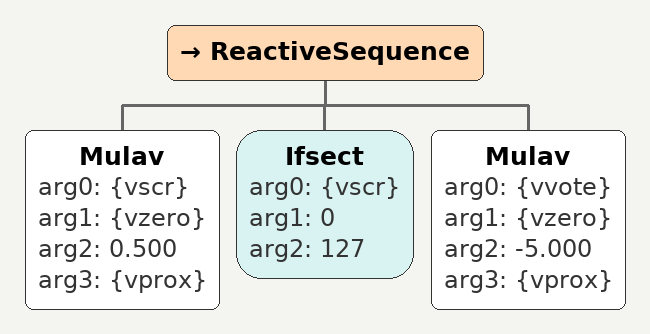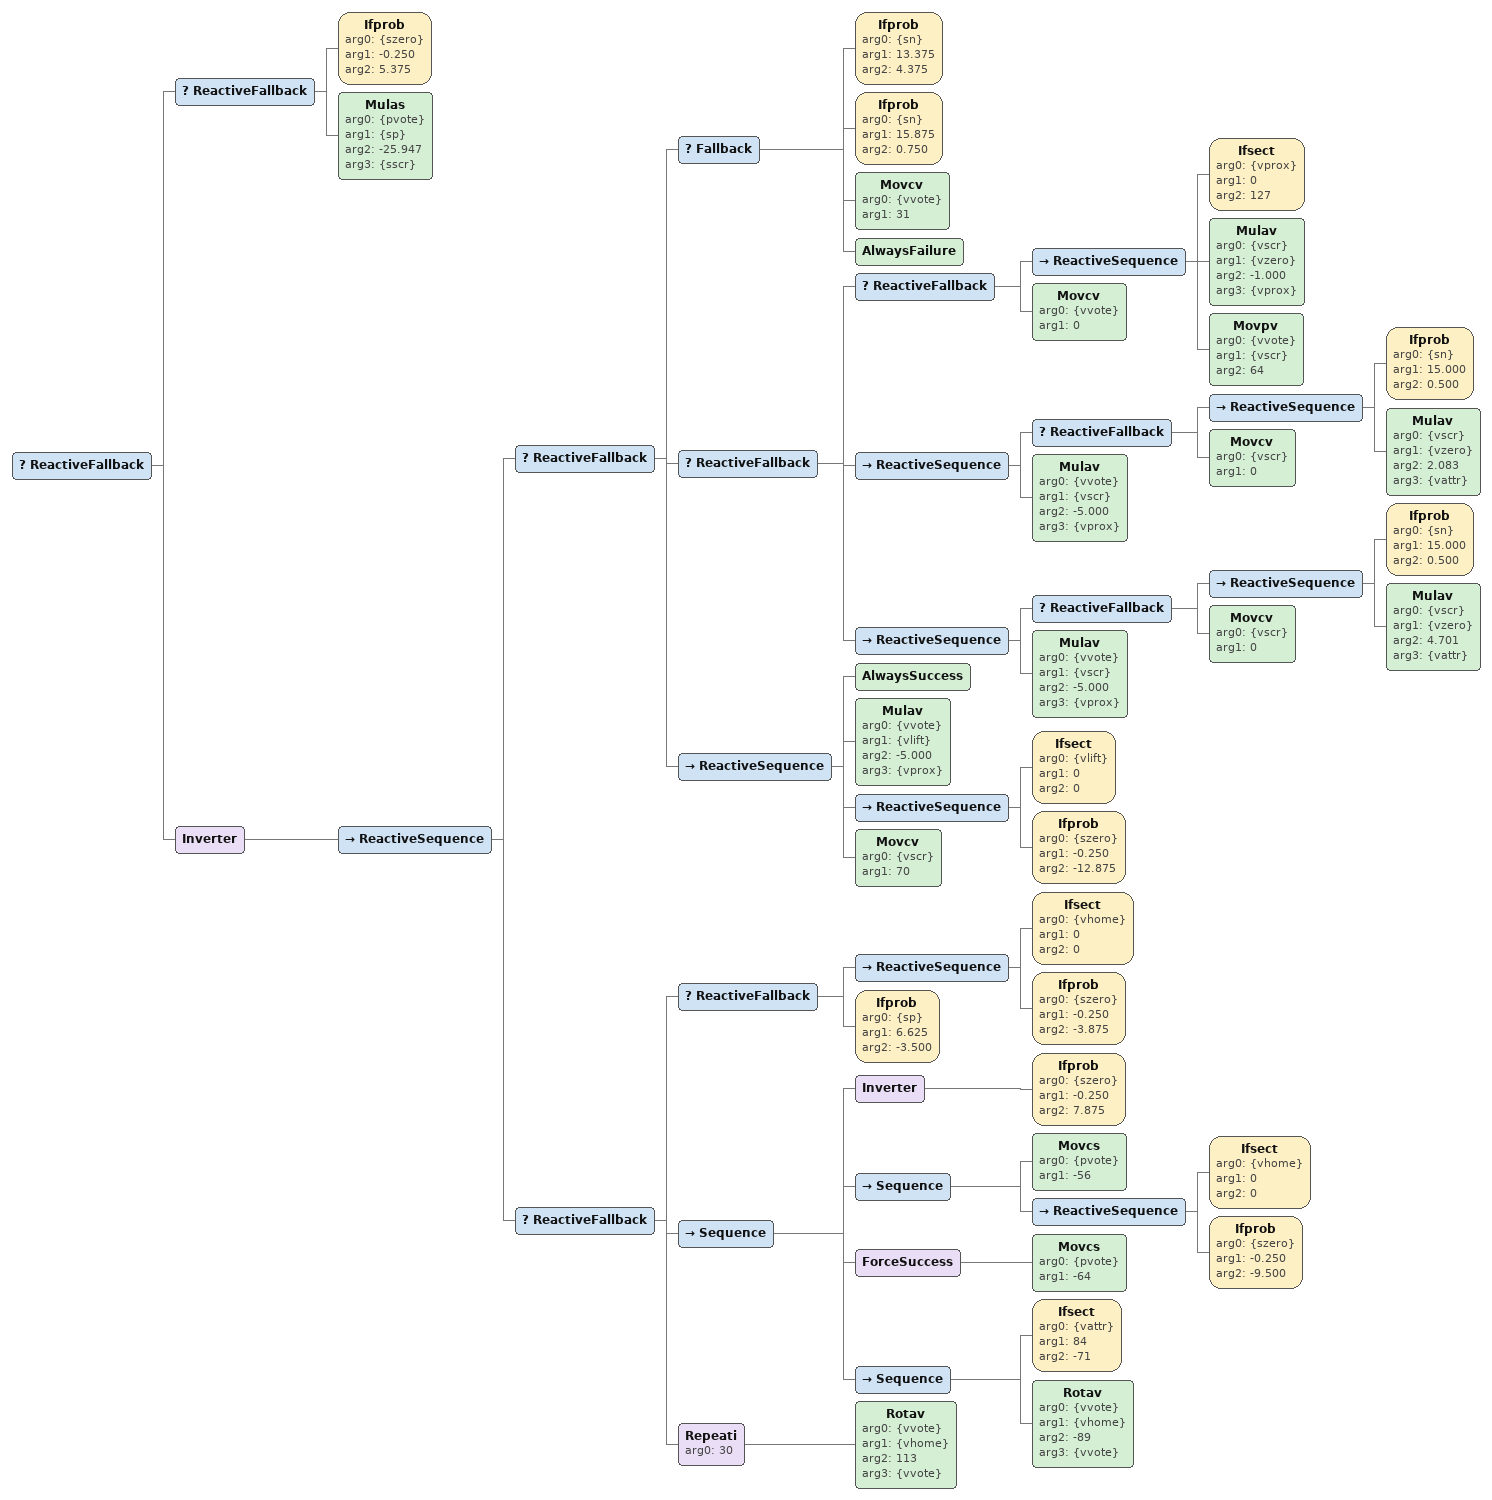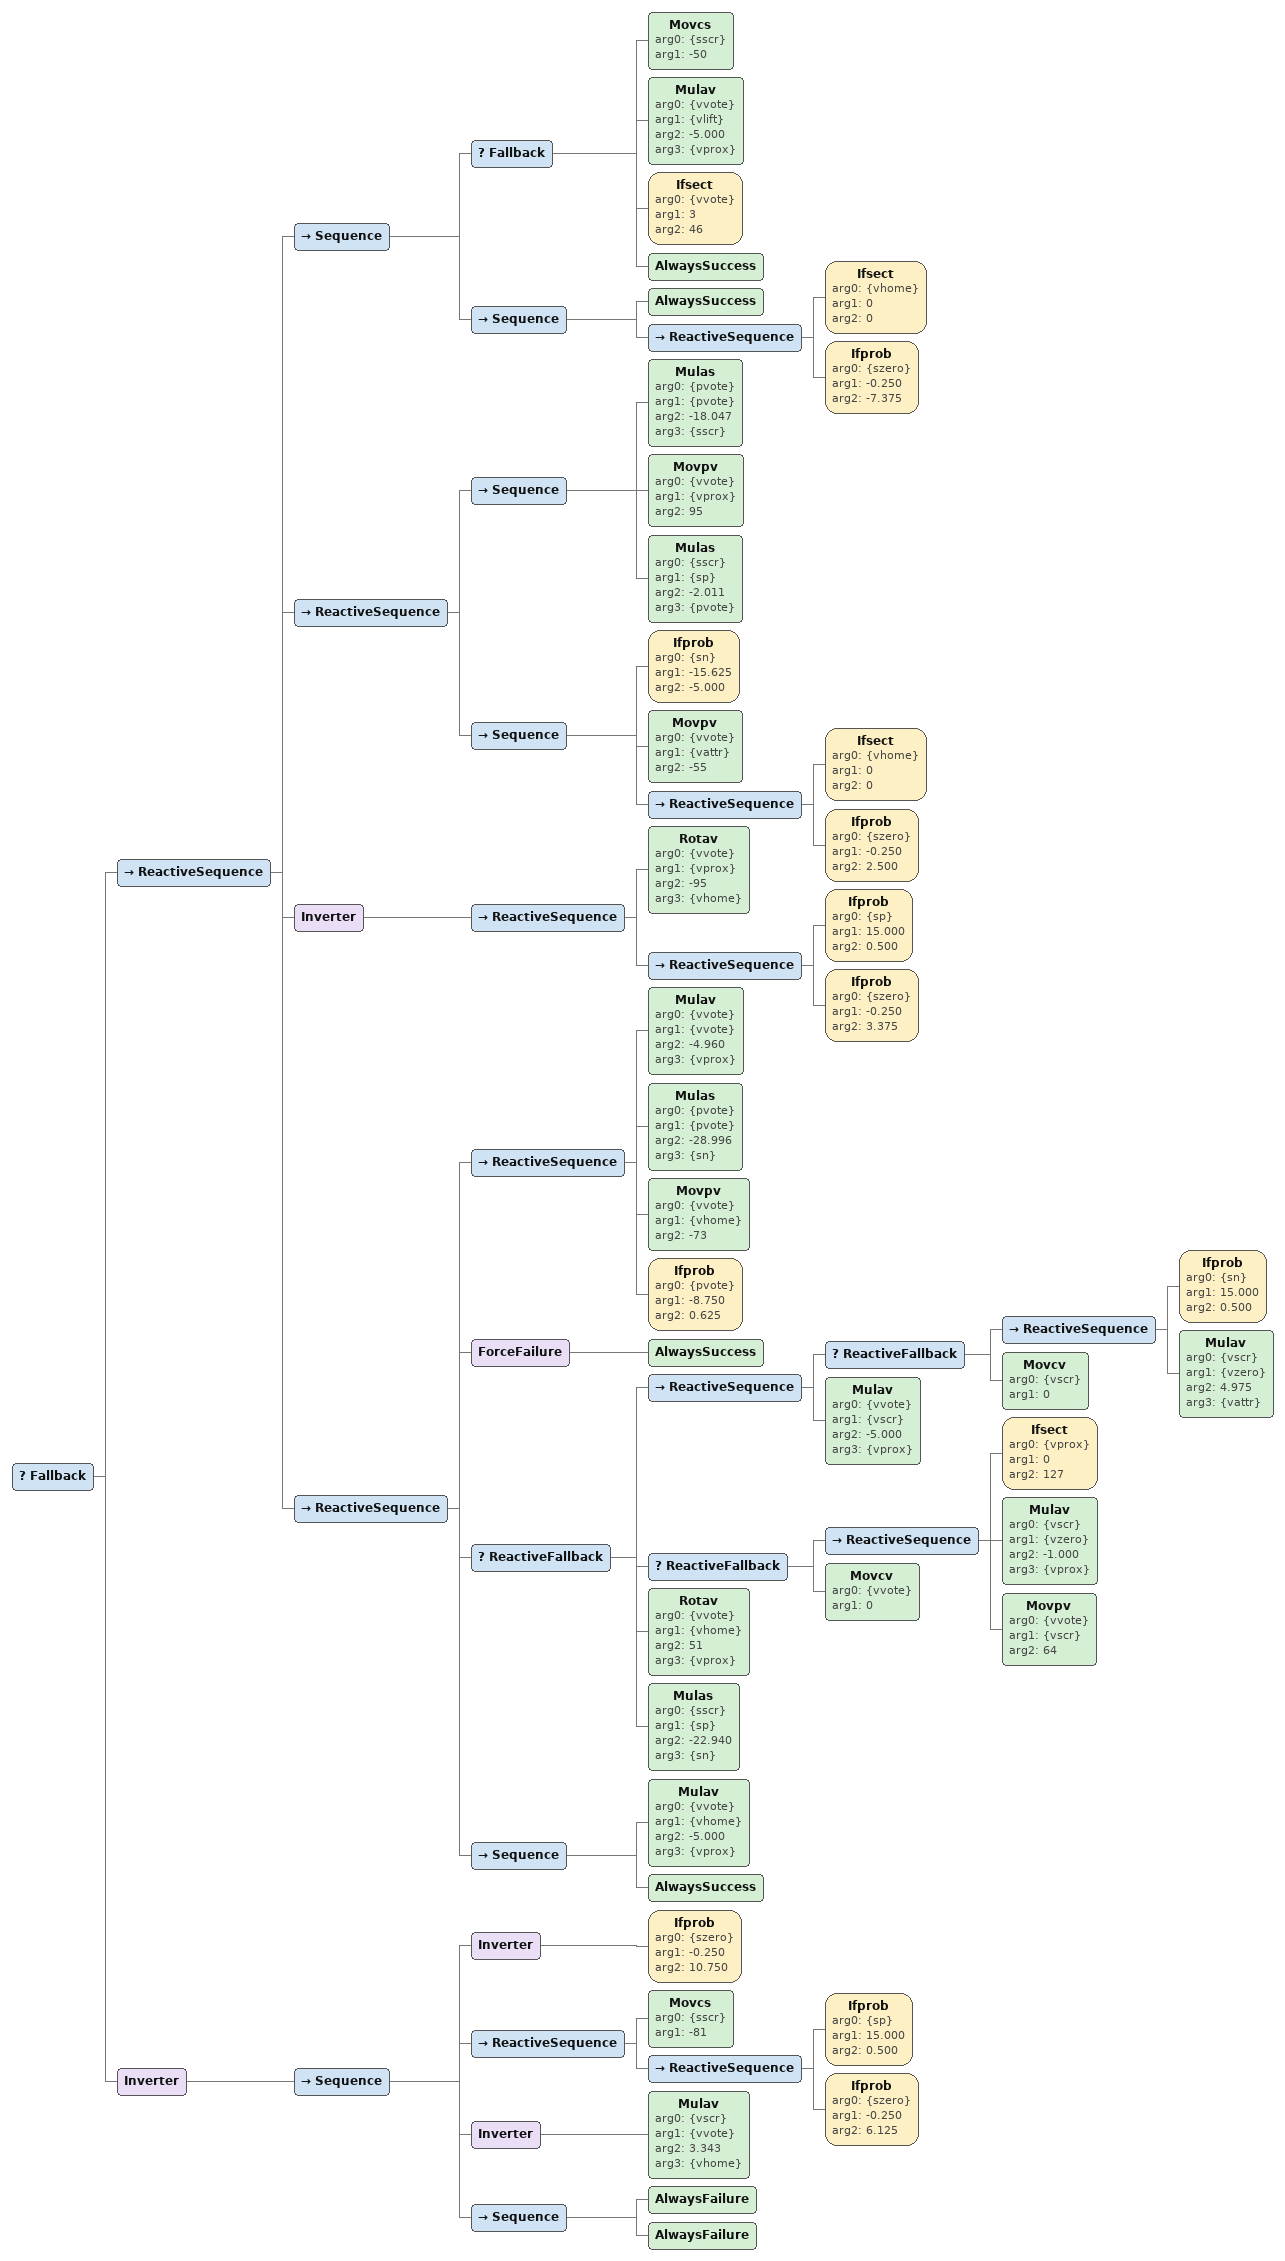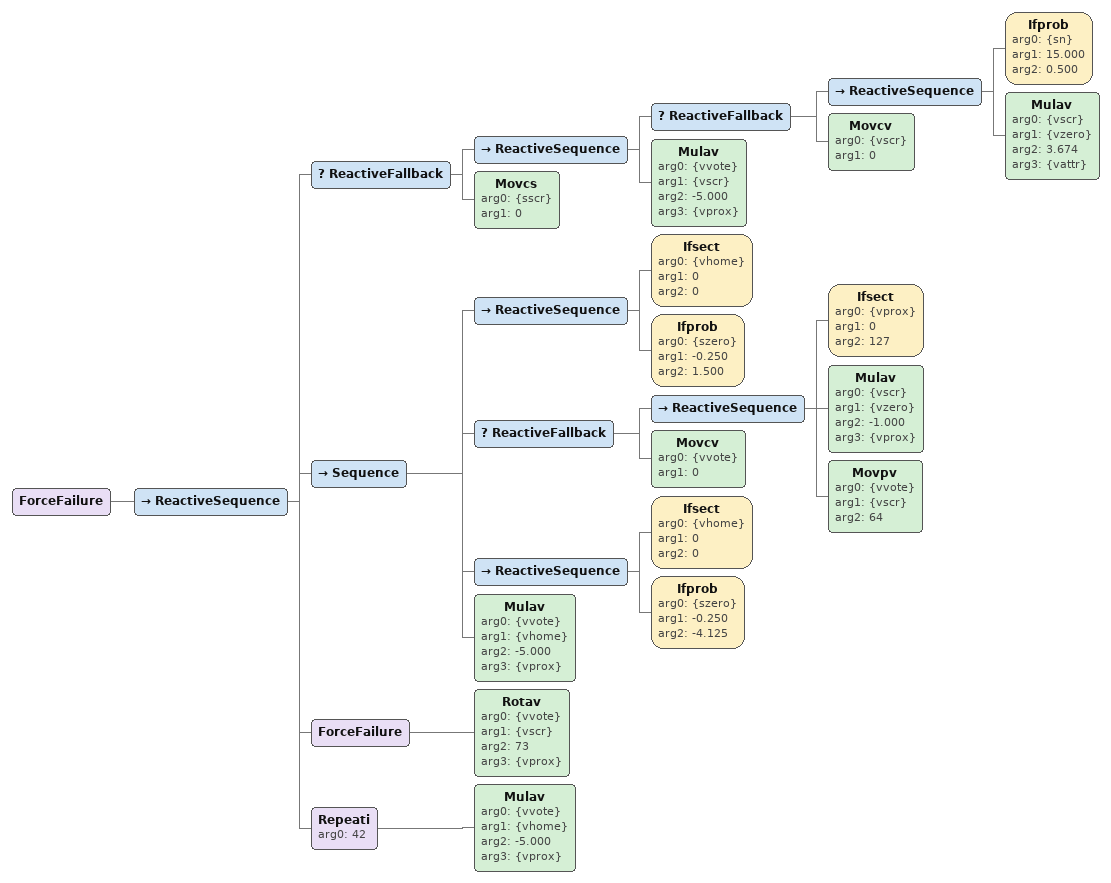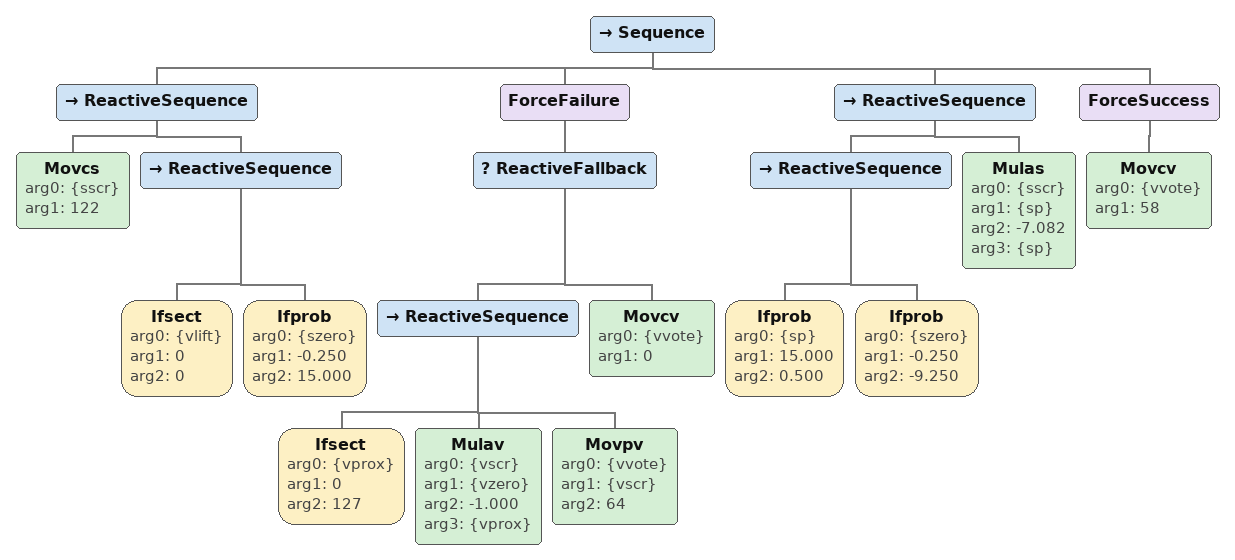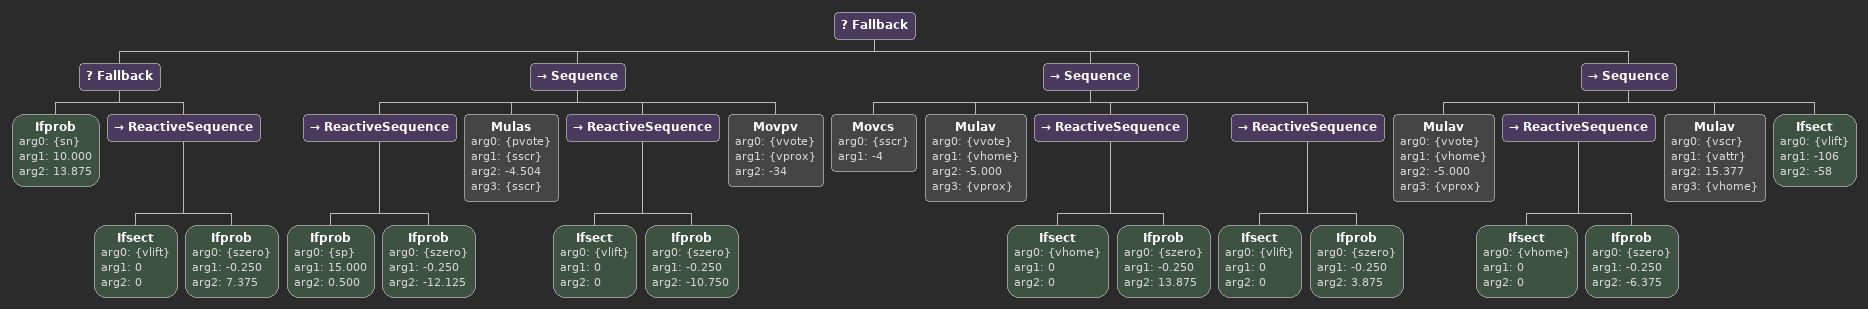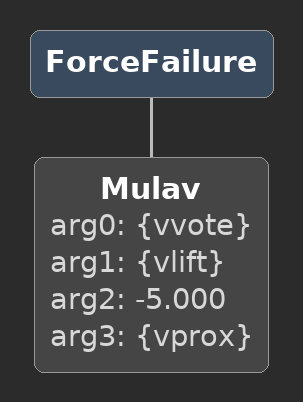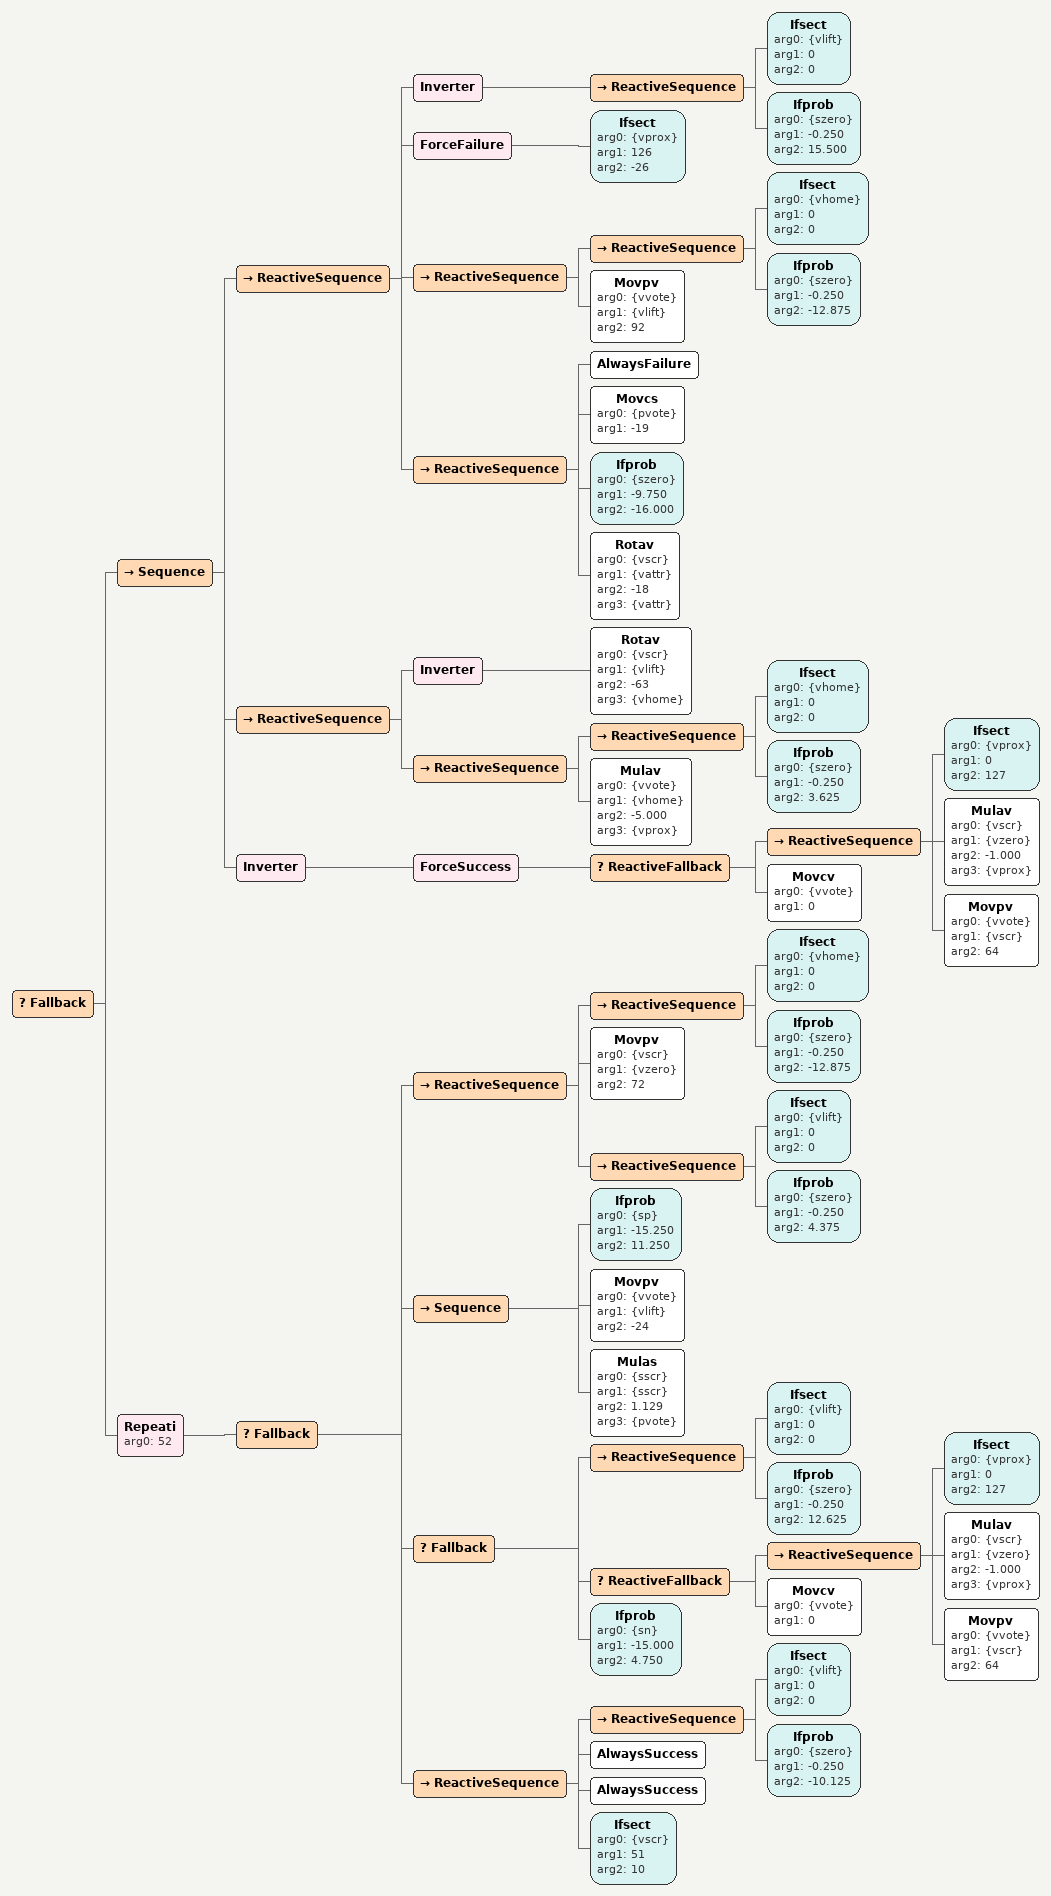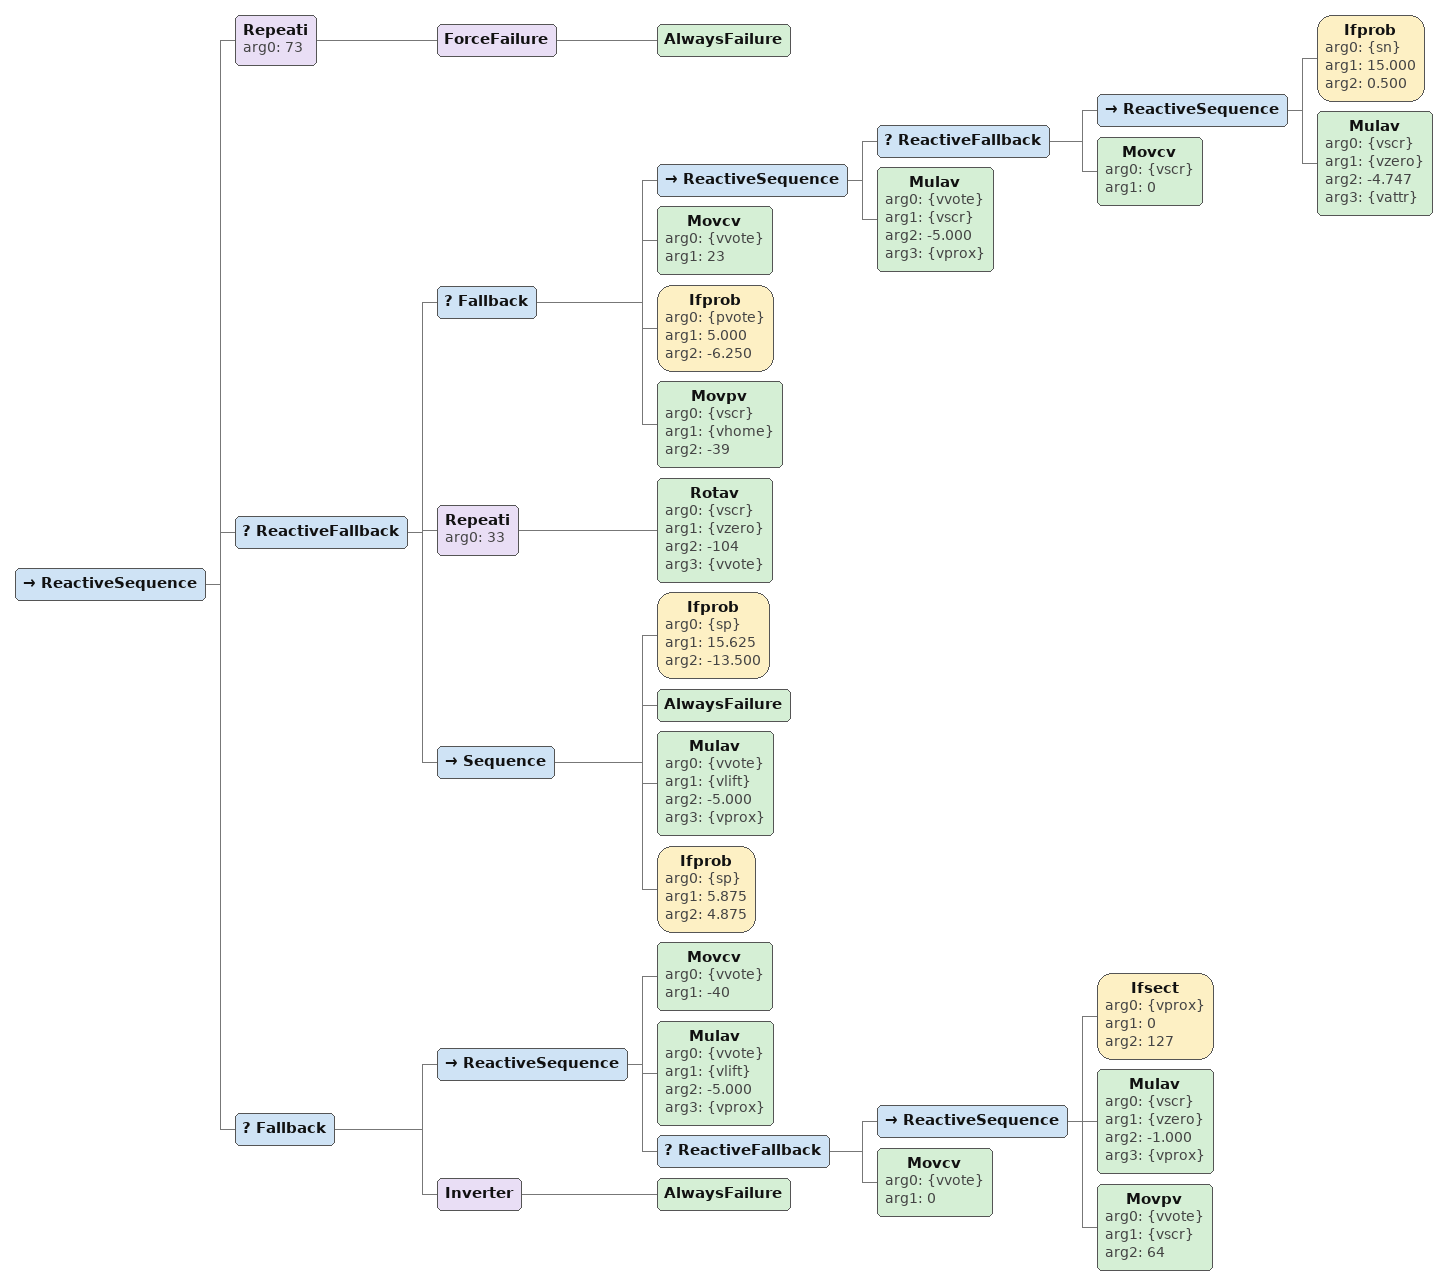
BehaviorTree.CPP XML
<ReactiveSequence>
	<Mulav arg0="{vscr}" arg1="{vzero}" arg2="0.500" arg3="{vprox}"/>
	<Ifsect arg0="{vscr}" arg1="0" arg2="127"/>
	<Mulav arg0="{vvote}" arg1="{vzero}" arg2="-5.000" arg3="{vprox}"/>
</ReactiveSequence>

<ReactiveFallback>
<ReactiveFallback>

	<!-- FIXEDPROB -->
	<Ifprob arg0="{szero}" arg1="-0.250" arg2="5.375"/>
	<Mulas arg0="{pvote}" arg1="{sp}" arg2="-25.947" arg3="{sscr}"/>
</ReactiveFallback>
<Inverter>
<ReactiveSequence>
<ReactiveFallback>
<Fallback>

	<!-- NEIGHBOUR -->
	<Ifprob arg0="{sn}" arg1="13.375" arg2="4.375"/>

	<!-- NEIGHBOUR -->
	<Ifprob arg0="{sn}" arg1="15.875" arg2="0.750"/>
	<Movcv arg0="{vvote}" arg1="31"/>
<AlwaysFailure/>
</Fallback>
<ReactiveFallback>

	<!-- EXPLORATION -->
	<ReactiveFallback>
		<ReactiveSequence>
			<Ifsect arg0="{vprox}" arg1="0" arg2="127"/>
			<Mulav arg0="{vscr}" arg1="{vzero}" arg2="-1.000" arg3="{vprox}"/>
			<Movpv arg0="{vvote}" arg1="{vscr}" arg2="64"/>
		</ReactiveSequence>
		<Movcv arg0="{vvote}" arg1="0"/>
	</ReactiveFallback>

	<!-- ATTRACTION -->
	<ReactiveSequence>
		<ReactiveFallback>
			<ReactiveSequence>
				<Ifprob arg0="{sn}" arg1="15.000" arg2="0.500"/>
				<Mulav arg0="{vscr}" arg1="{vzero}" arg2="2.083" arg3="{vattr}"/>
			</ReactiveSequence>
			<Movcv arg0="{vscr}" arg1="0"/>
		</ReactiveFallback>
		<Mulav arg0="{vvote}" arg1="{vscr}" arg2="-5.000" arg3="{vprox}"/>
	</ReactiveSequence>

	<!-- ATTRACTION -->
	<ReactiveSequence>
		<ReactiveFallback>
			<ReactiveSequence>
				<Ifprob arg0="{sn}" arg1="15.000" arg2="0.500"/>
				<Mulav arg0="{vscr}" arg1="{vzero}" arg2="4.701" arg3="{vattr}"/>
			</ReactiveSequence>
			<Movcv arg0="{vscr}" arg1="0"/>
		</ReactiveFallback>
		<Mulav arg0="{vvote}" arg1="{vscr}" arg2="-5.000" arg3="{vprox}"/>
	</ReactiveSequence>
	</ReactiveFallback>
<ReactiveSequence>
<AlwaysSuccess/>

	<!-- POSITION -->
	<Mulav arg0="{vvote}" arg1="{vlift}" arg2="-5.000" arg3="{vprox}"/>

	<!-- LIFTPOINT -->
	<ReactiveSequence>
		<Ifsect arg0="{vlift}" arg1="0" arg2="0"/>
		<Ifprob arg0="{szero}" arg1="-0.250" arg2="-12.875"/>
	</ReactiveSequence>
	<Movcv arg0="{vscr}" arg1="70"/>
</ReactiveSequence>
</ReactiveFallback>
<ReactiveFallback>
<ReactiveFallback>

	<!-- NEST -->
	<ReactiveSequence>
		<Ifsect arg0="{vhome}" arg1="0" arg2="0"/>
		<Ifprob arg0="{szero}" arg1="-0.250" arg2="-3.875"/>
	</ReactiveSequence>
	<Ifprob arg0="{sp}" arg1="6.625" arg2="-3.500"/>
</ReactiveFallback>
<Sequence>
<Inverter>

	<!-- FIXEDPROB -->
	<Ifprob arg0="{szero}" arg1="-0.250" arg2="7.875"/>
	</Inverter>
<Sequence>
<Movcs arg0="{pvote}" arg1="-56"/>

	<!-- NEST -->
	<ReactiveSequence>
		<Ifsect arg0="{vhome}" arg1="0" arg2="0"/>
		<Ifprob arg0="{szero}" arg1="-0.250" arg2="-9.500"/>
	</ReactiveSequence>
	</Sequence>
<ForceSuccess>
<Movcs arg0="{pvote}" arg1="-64"/>
</ForceSuccess>
<Sequence>
<Ifsect arg0="{vattr}" arg1="84" arg2="-71"/>
<Rotav arg0="{vvote}" arg1="{vhome}" arg2="-89" arg3="{vvote}"/>
</Sequence>
</Sequence>
<Repeati arg0="30">
<Rotav arg0="{vvote}" arg1="{vhome}" arg2="113" arg3="{vvote}"/>
</Repeati>
</ReactiveFallback>
</ReactiveSequence>
</Inverter>
</ReactiveFallback>

<Fallback>
<ReactiveSequence>
<Sequence>
<Fallback>
<Movcs arg0="{sscr}" arg1="-50"/>

	<!-- POSITION -->
	<Mulav arg0="{vvote}" arg1="{vlift}" arg2="-5.000" arg3="{vprox}"/>
	<Ifsect arg0="{vvote}" arg1="3" arg2="46"/>
<AlwaysSuccess/>
</Fallback>
<Sequence>
<AlwaysSuccess/>

	<!-- NEST -->
	<ReactiveSequence>
		<Ifsect arg0="{vhome}" arg1="0" arg2="0"/>
		<Ifprob arg0="{szero}" arg1="-0.250" arg2="-7.375"/>
	</ReactiveSequence>
	</Sequence>
</Sequence>
<ReactiveSequence>
<Sequence>
<Mulas arg0="{pvote}" arg1="{pvote}" arg2="-18.047" arg3="{sscr}"/>
<Movpv arg0="{vvote}" arg1="{vprox}" arg2="95"/>
<Mulas arg0="{sscr}" arg1="{sp}" arg2="-2.011" arg3="{pvote}"/>
</Sequence>
<Sequence>
<Ifprob arg0="{sn}" arg1="-15.625" arg2="-5.000"/>
<Movpv arg0="{vvote}" arg1="{vattr}" arg2="-55"/>

	<!-- NEST -->
	<ReactiveSequence>
		<Ifsect arg0="{vhome}" arg1="0" arg2="0"/>
		<Ifprob arg0="{szero}" arg1="-0.250" arg2="2.500"/>
	</ReactiveSequence>
	</Sequence>
</ReactiveSequence>
<Inverter>
<ReactiveSequence>
<Rotav arg0="{vvote}" arg1="{vprox}" arg2="-95" arg3="{vhome}"/>

	<!-- PORTER -->
	<ReactiveSequence>
		<Ifprob arg0="{sp}" arg1="15.000" arg2="0.500"/>
		<Ifprob arg0="{szero}" arg1="-0.250" arg2="3.375"/>
	</ReactiveSequence>
	</ReactiveSequence>
</Inverter>
<ReactiveSequence>
<ReactiveSequence>
<Mulav arg0="{vvote}" arg1="{vvote}" arg2="-4.960" arg3="{vprox}"/>
<Mulas arg0="{pvote}" arg1="{pvote}" arg2="-28.996" arg3="{sn}"/>
<Movpv arg0="{vvote}" arg1="{vhome}" arg2="-73"/>
<Ifprob arg0="{pvote}" arg1="-8.750" arg2="0.625"/>
</ReactiveSequence>
<ForceFailure>
<AlwaysSuccess/>
</ForceFailure>
<ReactiveFallback>

	<!-- ATTRACTION -->
	<ReactiveSequence>
		<ReactiveFallback>
			<ReactiveSequence>
				<Ifprob arg0="{sn}" arg1="15.000" arg2="0.500"/>
				<Mulav arg0="{vscr}" arg1="{vzero}" arg2="4.975" arg3="{vattr}"/>
			</ReactiveSequence>
			<Movcv arg0="{vscr}" arg1="0"/>
		</ReactiveFallback>
		<Mulav arg0="{vvote}" arg1="{vscr}" arg2="-5.000" arg3="{vprox}"/>
	</ReactiveSequence>

	<!-- EXPLORATION -->
	<ReactiveFallback>
		<ReactiveSequence>
			<Ifsect arg0="{vprox}" arg1="0" arg2="127"/>
			<Mulav arg0="{vscr}" arg1="{vzero}" arg2="-1.000" arg3="{vprox}"/>
			<Movpv arg0="{vvote}" arg1="{vscr}" arg2="64"/>
		</ReactiveSequence>
		<Movcv arg0="{vvote}" arg1="0"/>
	</ReactiveFallback>
	<Rotav arg0="{vvote}" arg1="{vhome}" arg2="51" arg3="{vprox}"/>
<Mulas arg0="{sscr}" arg1="{sp}" arg2="-22.940" arg3="{sn}"/>
</ReactiveFallback>
<Sequence>

	<!-- HOME -->
	<Mulav arg0="{vvote}" arg1="{vhome}" arg2="-5.000" arg3="{vprox}"/>
	<AlwaysSuccess/>
</Sequence>
</ReactiveSequence>
</ReactiveSequence>
<Inverter>
<Sequence>
<Inverter>

	<!-- FIXEDPROB -->
	<Ifprob arg0="{szero}" arg1="-0.250" arg2="10.750"/>
	</Inverter>
<ReactiveSequence>
<Movcs arg0="{sscr}" arg1="-81"/>

	<!-- PORTER -->
	<ReactiveSequence>
		<Ifprob arg0="{sp}" arg1="15.000" arg2="0.500"/>
		<Ifprob arg0="{szero}" arg1="-0.250" arg2="6.125"/>
	</ReactiveSequence>
	</ReactiveSequence>
<Inverter>
<Mulav arg0="{vscr}" arg1="{vvote}" arg2="3.343" arg3="{vhome}"/>
</Inverter>
<Sequence>
<AlwaysFailure/>
<AlwaysFailure/>
</Sequence>
</Sequence>
</Inverter>
</Fallback>

<ForceFailure>
<ReactiveSequence>
<ReactiveFallback>

	<!-- ATTRACTION -->
	<ReactiveSequence>
		<ReactiveFallback>
			<ReactiveSequence>
				<Ifprob arg0="{sn}" arg1="15.000" arg2="0.500"/>
				<Mulav arg0="{vscr}" arg1="{vzero}" arg2="3.674" arg3="{vattr}"/>
			</ReactiveSequence>
			<Movcv arg0="{vscr}" arg1="0"/>
		</ReactiveFallback>
		<Mulav arg0="{vvote}" arg1="{vscr}" arg2="-5.000" arg3="{vprox}"/>
	</ReactiveSequence>
	<Movcs arg0="{sscr}" arg1="0"/>
</ReactiveFallback>
<Sequence>

	<!-- NEST -->
	<ReactiveSequence>
		<Ifsect arg0="{vhome}" arg1="0" arg2="0"/>
		<Ifprob arg0="{szero}" arg1="-0.250" arg2="1.500"/>
	</ReactiveSequence>

	<!-- EXPLORATION -->
	<ReactiveFallback>
		<ReactiveSequence>
			<Ifsect arg0="{vprox}" arg1="0" arg2="127"/>
			<Mulav arg0="{vscr}" arg1="{vzero}" arg2="-1.000" arg3="{vprox}"/>
			<Movpv arg0="{vvote}" arg1="{vscr}" arg2="64"/>
		</ReactiveSequence>
		<Movcv arg0="{vvote}" arg1="0"/>
	</ReactiveFallback>

	<!-- NEST -->
	<ReactiveSequence>
		<Ifsect arg0="{vhome}" arg1="0" arg2="0"/>
		<Ifprob arg0="{szero}" arg1="-0.250" arg2="-4.125"/>
	</ReactiveSequence>

	<!-- HOME -->
	<Mulav arg0="{vvote}" arg1="{vhome}" arg2="-5.000" arg3="{vprox}"/>
	</Sequence>
<ForceFailure>
<Rotav arg0="{vvote}" arg1="{vscr}" arg2="73" arg3="{vprox}"/>
</ForceFailure>
<Repeati arg0="42">

	<!-- HOME -->
	<Mulav arg0="{vvote}" arg1="{vhome}" arg2="-5.000" arg3="{vprox}"/>
	</Repeati>
</ReactiveSequence>
</ForceFailure>

<Sequence>
<ReactiveSequence>
<Movcs arg0="{sscr}" arg1="122"/>

	<!-- LIFTPOINT -->
	<ReactiveSequence>
		<Ifsect arg0="{vlift}" arg1="0" arg2="0"/>
		<Ifprob arg0="{szero}" arg1="-0.250" arg2="15.000"/>
	</ReactiveSequence>
	</ReactiveSequence>
<ForceFailure>

	<!-- EXPLORATION -->
	<ReactiveFallback>
		<ReactiveSequence>
			<Ifsect arg0="{vprox}" arg1="0" arg2="127"/>
			<Mulav arg0="{vscr}" arg1="{vzero}" arg2="-1.000" arg3="{vprox}"/>
			<Movpv arg0="{vvote}" arg1="{vscr}" arg2="64"/>
		</ReactiveSequence>
		<Movcv arg0="{vvote}" arg1="0"/>
	</ReactiveFallback>
	</ForceFailure>
<ReactiveSequence>

	<!-- PORTER -->
	<ReactiveSequence>
		<Ifprob arg0="{sp}" arg1="15.000" arg2="0.500"/>
		<Ifprob arg0="{szero}" arg1="-0.250" arg2="-9.250"/>
	</ReactiveSequence>
	<Mulas arg0="{sscr}" arg1="{sp}" arg2="-7.082" arg3="{sp}"/>
</ReactiveSequence>
<ForceSuccess>
<Movcv arg0="{vvote}" arg1="58"/>
</ForceSuccess>
</Sequence>

<Fallback>
<Fallback>

	<!-- NEIGHBOUR -->
	<Ifprob arg0="{sn}" arg1="10.000" arg2="13.875"/>

	<!-- LIFTPOINT -->
	<ReactiveSequence>
		<Ifsect arg0="{vlift}" arg1="0" arg2="0"/>
		<Ifprob arg0="{szero}" arg1="-0.250" arg2="7.375"/>
	</ReactiveSequence>
	</Fallback>
<Sequence>

	<!-- PORTER -->
	<ReactiveSequence>
		<Ifprob arg0="{sp}" arg1="15.000" arg2="0.500"/>
		<Ifprob arg0="{szero}" arg1="-0.250" arg2="-12.125"/>
	</ReactiveSequence>
	<Mulas arg0="{pvote}" arg1="{sscr}" arg2="-4.504" arg3="{sscr}"/>

	<!-- LIFTPOINT -->
	<ReactiveSequence>
		<Ifsect arg0="{vlift}" arg1="0" arg2="0"/>
		<Ifprob arg0="{szero}" arg1="-0.250" arg2="-10.750"/>
	</ReactiveSequence>
	<Movpv arg0="{vvote}" arg1="{vprox}" arg2="-34"/>
</Sequence>
<Sequence>
<Movcs arg0="{sscr}" arg1="-4"/>

	<!-- HOME -->
	<Mulav arg0="{vvote}" arg1="{vhome}" arg2="-5.000" arg3="{vprox}"/>

	<!-- NEST -->
	<ReactiveSequence>
		<Ifsect arg0="{vhome}" arg1="0" arg2="0"/>
		<Ifprob arg0="{szero}" arg1="-0.250" arg2="13.875"/>
	</ReactiveSequence>

	<!-- LIFTPOINT -->
	<ReactiveSequence>
		<Ifsect arg0="{vlift}" arg1="0" arg2="0"/>
		<Ifprob arg0="{szero}" arg1="-0.250" arg2="3.875"/>
	</ReactiveSequence>
	</Sequence>
<Sequence>

	<!-- HOME -->
	<Mulav arg0="{vvote}" arg1="{vhome}" arg2="-5.000" arg3="{vprox}"/>

	<!-- NEST -->
	<ReactiveSequence>
		<Ifsect arg0="{vhome}" arg1="0" arg2="0"/>
		<Ifprob arg0="{szero}" arg1="-0.250" arg2="-6.375"/>
	</ReactiveSequence>
	<Mulav arg0="{vscr}" arg1="{vattr}" arg2="15.377" arg3="{vhome}"/>
<Ifsect arg0="{vlift}" arg1="-106" arg2="-58"/>
</Sequence>
</Fallback>

<ForceFailure>

<!-- POSITION -->
<Mulav arg0="{vvote}" arg1="{vlift}" arg2="-5.000" arg3="{vprox}"/>
</ForceFailure>

<Fallback>
<Sequence>
<ReactiveSequence>
<Inverter>

	<!-- LIFTPOINT -->
	<ReactiveSequence>
		<Ifsect arg0="{vlift}" arg1="0" arg2="0"/>
		<Ifprob arg0="{szero}" arg1="-0.250" arg2="15.500"/>
	</ReactiveSequence>
	</Inverter>
<ForceFailure>
<Ifsect arg0="{vprox}" arg1="126" arg2="-26"/>
</ForceFailure>
<ReactiveSequence>

	<!-- NEST -->
	<ReactiveSequence>
		<Ifsect arg0="{vhome}" arg1="0" arg2="0"/>
		<Ifprob arg0="{szero}" arg1="-0.250" arg2="-12.875"/>
	</ReactiveSequence>
	<Movpv arg0="{vvote}" arg1="{vlift}" arg2="92"/>
</ReactiveSequence>
<ReactiveSequence>
<AlwaysFailure/>
<Movcs arg0="{pvote}" arg1="-19"/>
<Ifprob arg0="{szero}" arg1="-9.750" arg2="-16.000"/>
<Rotav arg0="{vscr}" arg1="{vattr}" arg2="-18" arg3="{vattr}"/>
</ReactiveSequence>
</ReactiveSequence>
<ReactiveSequence>
<Inverter>
<Rotav arg0="{vscr}" arg1="{vlift}" arg2="-63" arg3="{vhome}"/>
</Inverter>
<ReactiveSequence>

	<!-- NEST -->
	<ReactiveSequence>
		<Ifsect arg0="{vhome}" arg1="0" arg2="0"/>
		<Ifprob arg0="{szero}" arg1="-0.250" arg2="3.625"/>
	</ReactiveSequence>

	<!-- HOME -->
	<Mulav arg0="{vvote}" arg1="{vhome}" arg2="-5.000" arg3="{vprox}"/>
	</ReactiveSequence>
</ReactiveSequence>
<Inverter>
<ForceSuccess>

	<!-- EXPLORATION -->
	<ReactiveFallback>
		<ReactiveSequence>
			<Ifsect arg0="{vprox}" arg1="0" arg2="127"/>
			<Mulav arg0="{vscr}" arg1="{vzero}" arg2="-1.000" arg3="{vprox}"/>
			<Movpv arg0="{vvote}" arg1="{vscr}" arg2="64"/>
		</ReactiveSequence>
		<Movcv arg0="{vvote}" arg1="0"/>
	</ReactiveFallback>
	</ForceSuccess>
</Inverter>
</Sequence>
<Repeati arg0="52">
<Fallback>
<ReactiveSequence>

	<!-- NEST -->
	<ReactiveSequence>
		<Ifsect arg0="{vhome}" arg1="0" arg2="0"/>
		<Ifprob arg0="{szero}" arg1="-0.250" arg2="-12.875"/>
	</ReactiveSequence>
	<Movpv arg0="{vscr}" arg1="{vzero}" arg2="72"/>

	<!-- LIFTPOINT -->
	<ReactiveSequence>
		<Ifsect arg0="{vlift}" arg1="0" arg2="0"/>
		<Ifprob arg0="{szero}" arg1="-0.250" arg2="4.375"/>
	</ReactiveSequence>
	</ReactiveSequence>
<Sequence>
<Ifprob arg0="{sp}" arg1="-15.250" arg2="11.250"/>
<Movpv arg0="{vvote}" arg1="{vlift}" arg2="-24"/>
<Mulas arg0="{sscr}" arg1="{sscr}" arg2="1.129" arg3="{pvote}"/>
</Sequence>
<Fallback>

	<!-- LIFTPOINT -->
	<ReactiveSequence>
		<Ifsect arg0="{vlift}" arg1="0" arg2="0"/>
		<Ifprob arg0="{szero}" arg1="-0.250" arg2="12.625"/>
	</ReactiveSequence>

	<!-- EXPLORATION -->
	<ReactiveFallback>
		<ReactiveSequence>
			<Ifsect arg0="{vprox}" arg1="0" arg2="127"/>
			<Mulav arg0="{vscr}" arg1="{vzero}" arg2="-1.000" arg3="{vprox}"/>
			<Movpv arg0="{vvote}" arg1="{vscr}" arg2="64"/>
		</ReactiveSequence>
		<Movcv arg0="{vvote}" arg1="0"/>
	</ReactiveFallback>

	<!-- NEIGHBOUR -->
	<Ifprob arg0="{sn}" arg1="-15.000" arg2="4.750"/>
	</Fallback>
<ReactiveSequence>

	<!-- LIFTPOINT -->
	<ReactiveSequence>
		<Ifsect arg0="{vlift}" arg1="0" arg2="0"/>
		<Ifprob arg0="{szero}" arg1="-0.250" arg2="-10.125"/>
	</ReactiveSequence>
	<AlwaysSuccess/>
<AlwaysSuccess/>
<Ifsect arg0="{vscr}" arg1="51" arg2="10"/>
</ReactiveSequence>
</Fallback>
</Repeati>
</Fallback>

<ReactiveSequence>
<Repeati arg0="73">
<ForceFailure>
<AlwaysFailure/>
</ForceFailure>
</Repeati>
<ReactiveFallback>
<Fallback>

	<!-- ATTRACTION -->
	<ReactiveSequence>
		<ReactiveFallback>
			<ReactiveSequence>
				<Ifprob arg0="{sn}" arg1="15.000" arg2="0.500"/>
				<Mulav arg0="{vscr}" arg1="{vzero}" arg2="-4.747" arg3="{vattr}"/>
			</ReactiveSequence>
			<Movcv arg0="{vscr}" arg1="0"/>
		</ReactiveFallback>
		<Mulav arg0="{vvote}" arg1="{vscr}" arg2="-5.000" arg3="{vprox}"/>
	</ReactiveSequence>
	<Movcv arg0="{vvote}" arg1="23"/>
<Ifprob arg0="{pvote}" arg1="5.000" arg2="-6.250"/>
<Movpv arg0="{vscr}" arg1="{vhome}" arg2="-39"/>
</Fallback>
<Repeati arg0="33">
<Rotav arg0="{vscr}" arg1="{vzero}" arg2="-104" arg3="{vvote}"/>
</Repeati>
<Sequence>
<Ifprob arg0="{sp}" arg1="15.625" arg2="-13.500"/>
<AlwaysFailure/>

	<!-- POSITION -->
	<Mulav arg0="{vvote}" arg1="{vlift}" arg2="-5.000" arg3="{vprox}"/>
	<Ifprob arg0="{sp}" arg1="5.875" arg2="4.875"/>
</Sequence>
</ReactiveFallback>
<Fallback>
<ReactiveSequence>
<Movcv arg0="{vvote}" arg1="-40"/>

	<!-- POSITION -->
	<Mulav arg0="{vvote}" arg1="{vlift}" arg2="-5.000" arg3="{vprox}"/>

	<!-- EXPLORATION -->
	<ReactiveFallback>
		<ReactiveSequence>
			<Ifsect arg0="{vprox}" arg1="0" arg2="127"/>
			<Mulav arg0="{vscr}" arg1="{vzero}" arg2="-1.000" arg3="{vprox}"/>
			<Movpv arg0="{vvote}" arg1="{vscr}" arg2="64"/>
		</ReactiveSequence>
		<Movcv arg0="{vvote}" arg1="0"/>
	</ReactiveFallback>
	</ReactiveSequence>
<Inverter>
<AlwaysFailure/>
</Inverter>
</Fallback>
</ReactiveSequence>
